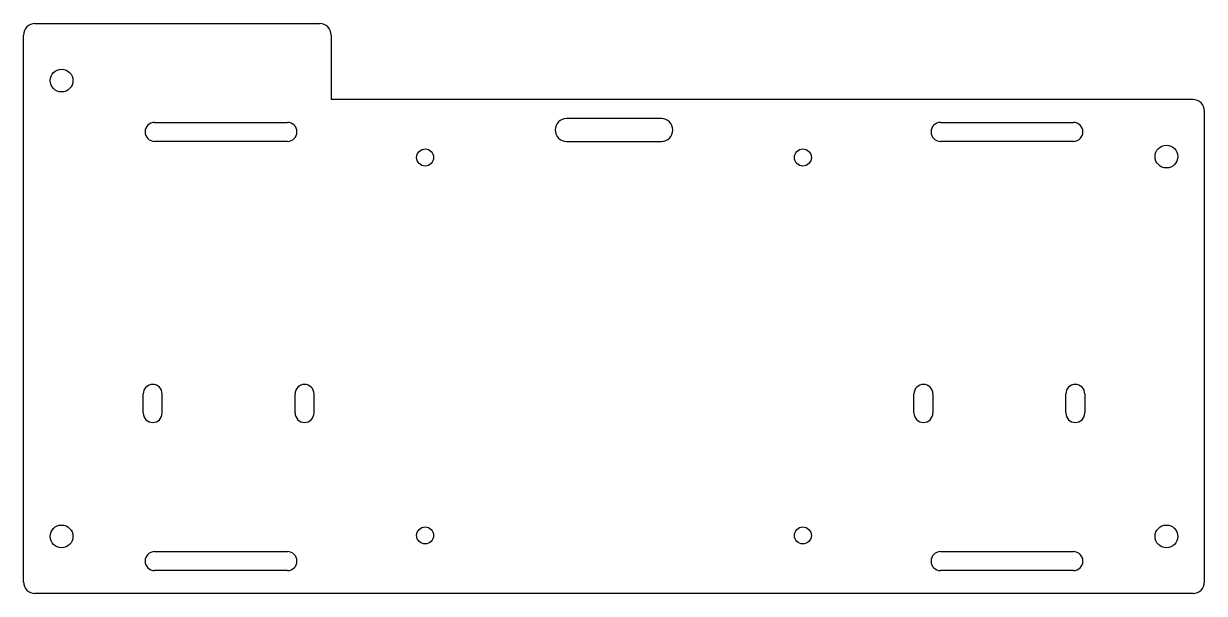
# Model space of a CAD drawing. Header units: millimetres. Extents: x -155 to 155, y -65 to 85.
import ezdxf

# ---------------------------------------------------------------- set-up
doc = ezdxf.new("R2010")
doc.units = ezdxf.units.MM

msp = doc.modelspace()

# ---------------------------------------------------------------- linework, layer by layer
at = {"color": 7, "linetype": 'Continuous', "lineweight": 25}
for p, q in [((-152.5, 85), (-77.5, 85)), ((-155.5, -62), (-155.5, 82)), ((-74.5, 82), (-74.5, 65)), ((152.5, 65), (-74.5, 65)), ((12.5, 60), (-12.5, 60)), ((155.5, -62), (155.5, 62)), ((-121, 59), (-86, 59)), ((86, 59), (121, 59)), ((-86, 54), (-121, 54)), ((-12.5, 54), (12.5, 54)), ((121, 54), (86, 54)), ((-124, -17.5), (-124, -12.5)), ((-119, -17.5), (-119, -12.5)), ((-84, -17.5), (-84, -12.5)), ((-79, -17.5), (-79, -12.5)), ((79, -17.5), (79, -12.5)), ((84, -12.5), (84, -17.5)), ((119, -17.5), (119, -12.5)), ((124, -12.5), (124, -17.5)), ((-121, -54), (-86, -54)), ((86, -54), (121, -54)), ((-86, -59), (-121, -59)), ((121, -59), (86, -59)), ((152.5, -65), (-152.5, -65))]:
    msp.add_line(p, q, dxfattribs=at)
for centre, radius in [((-145.5, 70), 3), ((145.5, 50), 3), ((-49.75, 49.75), 2.25), ((49.75, 49.75), 2.25), ((-145.5, -50), 3), ((-49.75, -49.75), 2.25), ((49.75, -49.75), 2.25), ((145.5, -50), 3)]:
    msp.add_circle(centre, radius, dxfattribs=at)
for centre, radius, start, end in [((-152.5, 82), 3, 90, 180), ((-77.5, 82), 3, 0, 90), ((152.5, 62), 3, 0, 90), ((-12.5, 57), 3, 90, 270), ((12.5, 57), 3, 270, 90), ((-121, 56.5), 2.5, 90, 270), ((-86, 56.5), 2.5, 270, 90), ((86, 56.5), 2.5, 90, 270), ((121, 56.5), 2.5, 270, 90), ((-121.5, -12.5), 2.5, 0, 180), ((-81.5, -12.5), 2.5, 0, 180), ((81.5, -12.5), 2.5, 0, 180), ((121.5, -12.5), 2.5, 0, 180), ((-121.5, -17.5), 2.5, 180, 0), ((-81.5, -17.5), 2.5, 180, 0), ((81.5, -17.5), 2.5, 180, 0), ((121.5, -17.5), 2.5, 180, 0), ((-121, -56.5), 2.5, 90, 270), ((-86, -56.5), 2.5, 270, 90), ((86, -56.5), 2.5, 90, 270), ((121, -56.5), 2.5, 270, 90), ((-152.5, -62), 3, 180, 270), ((152.5, -62), 3, 270, 0)]:
    msp.add_arc(centre, radius, start, end, dxfattribs=at)

doc.saveas('drawing.dxf')
